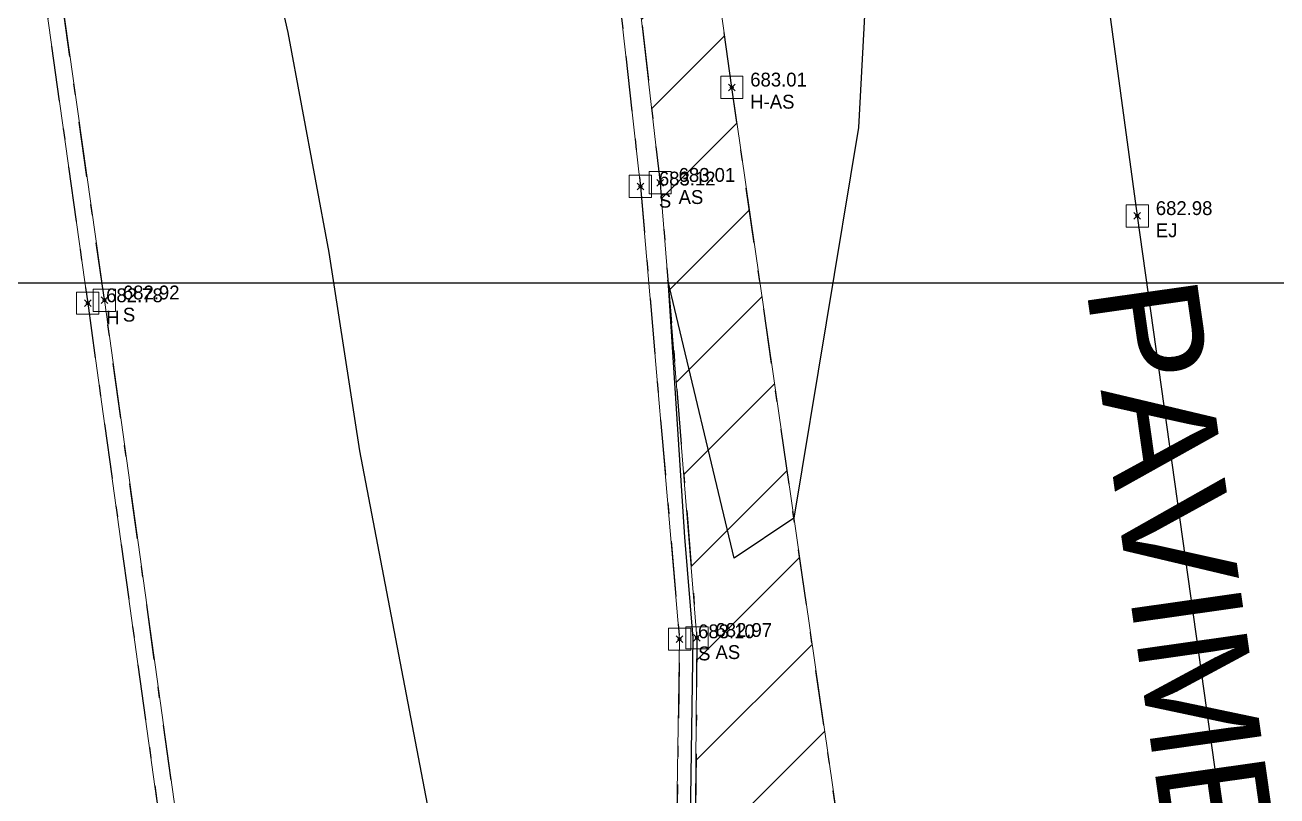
# Model space of a CAD drawing. Extents: x 350769 to 354978, y 6304672 to 6307963.
# Drawn here: x 352751.54 to 352762.85, y 6305795.36 to 6305802.33 of the extents above; entities that cross this region are included whole.
import ezdxf

# ---------------------------------------------------------------- set-up
doc = ezdxf.new("R2010")
doc.units = 0
doc.header["$PDMODE"] = 35
doc.header["$PDSIZE"] = 0.03
for name, pattern in [('4.0 - LO RECABARREN - DESNIVEL NUEVO$0$HIDDEN', [0.375, 0.25, -0.125]), ('CENTER', [50.8, 31.75, -6.35, 6.35, -6.35]), ('CONTINUOS', [0]), ('DASHED', [19.05, 12.7, -6.35]), ('JPG_DASHDOT', [1, 0.5, -0.25, 0, -0.25])]:
    doc.linetypes.add(name, pattern=pattern)
doc.layers.get('0').update_dxf_attribs({"linetype": 'CONTINUOUS'})
doc.layers.add('0_ASD_TOPOGRAFIA_ELEMENTOS', color=7, linetype='CONTINUOS', lineweight=5, true_color=0xbdbdbd)
for name, color, linetype in [('1-coordenadas', 8, 'CONTINUOUS'), ('1-PAVIMENTO', 161, 'CONTINUOUS'), ('1-SOLERA', 212, 'CONTINUOUS'), ('1-TEXTOS', 7, 'CONTINUOUS'), ('2-ACHURADO PAVIMENTO ASFALTICO 2', 233, 'CONTINUOUS'), ('3-PAVIMENTO EJE', 161, 'CENTER'), ('C-TINN', 5, 'CONTINUOUS'), ('C-TOPO-MINR', 8, 'CONTINUOUS'), ('TOP-URB-SOLERAS', 2, 'JPG_DASHDOT'), ('V-NODE-TEXT DIC 2012', 31, 'CONTINUOUS')]:
    doc.layers.add(name, color=color, linetype=linetype)
doc.styles.add('A', font='arial.ttf', dxfattribs={"height": 2})

# ---------------------------------------------------------------- blocks, each defined once
blk = doc.blocks.new('COORDENADAS')
at = {"layer": '1-coordenadas'}
blk.add_line((20, -400.625), (1420, -400.625), dxfattribs=at)
blk = doc.blocks.new('TOPOGRAFIA')
at = {"layer": '2-ACHURADO PAVIMENTO ASFALTICO 2', "lineweight": 0, "true_color": 0xbdbdbd}
h = blk.add_hatch(dxfattribs=at)
h.set_pattern_fill('ANSI31', color=9, scale=0.2)
h.set_pattern_definition([(45, (38000, -3000), (-0.449012806053, 0.449012806053), [])])
h.paths.add_polyline_path([(390760.171, 6302786.205), (390757.925, 6302801.764), (390756.322, 6302813.174), (390755.929, 6302812.228), (390756.685, 6302806.067), (390757.278, 6302800.903), (390757.611, 6302796.793), (390757.571, 6302791.91), (390757.228, 6302786.354), (390756.873, 6302782.058), (390755.478, 6302776.428), (390756.09, 6302771.418), (390758.03, 6302757.561), (390759.143, 6302769.879), (390761.216, 6302778.327)])
at = {"layer": '1-coordenadas', "color": 9, "linetype": '4.0 - LO RECABARREN - DESNIVEL NUEVO$0$HIDDEN', "lineweight": 0, "ltscale": 50, "true_color": 0xbdbdbd}
blk.add_line((390200, 6302800), (390900, 6302800), dxfattribs=at)
at = {"layer": '1-PAVIMENTO', "color": 9, "lineweight": 0, "true_color": 0xbdbdbd, "flags": 128}
for points in [[(390756.322, 6302813.174), (390755.929, 6302812.228), (390756.685, 6302806.067), (390757.278, 6302800.903), (390757.611, 6302796.793), (390757.571, 6302791.91), (390757.228, 6302786.354), (390756.873, 6302782.058), (390755.478, 6302776.428)], [(390757.925, 6302801.764), (390756.322, 6302813.174)], [(390750.71, 6302809.761), (390752.108, 6302799.816)], [(390760.171, 6302786.205), (390757.925, 6302801.764)], [(390752.108, 6302799.816), (390753.209, 6302791.887)]]:
    blk.add_lwpolyline(points, dxfattribs=at)
at = {"layer": '1-SOLERA', "color": 9, "lineweight": 0, "true_color": 0xbdbdbd, "flags": 128}
blk.add_lwpolyline([(390756.687, 6302782.083), (390755.521, 6302776.854), (390753.361, 6302791.912), (390752.259, 6302799.841), (390750.855, 6302809.772), (390749.511, 6302819.438, -0.317033), (390751.457, 6302821.647), (390753.467, 6302821.812)], format="xyb", dxfattribs=at)
blk.add_lwpolyline([(390755.106, 6302820.539), (390755.491, 6302817.889), (390756.144, 6302813.22), (390755.782, 6302812.227), (390756.521, 6302806.046), (390757.1, 6302800.87), (390757.454, 6302796.781), (390757.378, 6302791.857), (390757.08, 6302786.343), (390756.687, 6302782.083)], dxfattribs=at)
at = {"layer": '3-PAVIMENTO EJE', "color": 9, "true_color": 0xbdbdbd, "flags": 128}
blk.add_lwpolyline([(390722.792, 6303077.229), (390724.289, 6303066.731), (390725.815, 6303055.862), (390727.523, 6303043.664), (390728.71, 6303035.171), (390730.772, 6303020.621), (390733.157, 6303003.833), (390734.851, 6302991.376), (390735.796, 6302982.103), (390736.537, 6302968.615), (390736.887, 6302962.745), (390737.455, 6302952.754), (390738.144, 6302941.588), (390738.582, 6302936.984), (390739.544, 6302929.177), (390740.739, 6302920.559), (390741.944, 6302911.822), (390742.742, 6302905.996), (390744.495, 6302896.096), (390746.796, 6302885.698), (390749.027, 6302875.802), (390751.42, 6302865.048), (390753.615, 6302854.852), (390755.433, 6302844.35), (390756.929, 6302834.032), (390758.319, 6302823.649), (390760.085, 6302811.629), (390761.588, 6302800.603), (390763.267, 6302788.632)], dxfattribs=at)
at = {"layer": 'C-TINN', "color": 9, "linetype": 'Continuous', "lineweight": 0, "true_color": 0xbdbdbd}
for points, elevation in [([(390757.825, 6302801.664), (390757.825, 6302801.864), (390758.025, 6302801.864), (390758.025, 6302801.664), (390757.825, 6302801.664)], 683.01), ([(390757.178, 6302800.803), (390757.178, 6302801.003), (390757.378, 6302801.003), (390757.378, 6302800.803), (390757.178, 6302800.803)], 683.009), ([(390757, 6302800.77), (390757, 6302800.97), (390757.2, 6302800.97), (390757.2, 6302800.77), (390757, 6302800.77)], 683.115), ([(390761.488, 6302800.503), (390761.488, 6302800.703), (390761.688, 6302800.703), (390761.688, 6302800.503), (390761.488, 6302800.503)], 682.978), ([(390752.008, 6302799.716), (390752.008, 6302799.916), (390752.208, 6302799.916), (390752.208, 6302799.716), (390752.008, 6302799.716)], 682.783), ([(390752.159, 6302799.741), (390752.159, 6302799.941), (390752.359, 6302799.941), (390752.359, 6302799.741), (390752.159, 6302799.741)], 682.917), ([(390757.354, 6302796.681), (390757.354, 6302796.881), (390757.554, 6302796.881), (390757.554, 6302796.681), (390757.354, 6302796.681)], 683.104), ([(390757.511, 6302796.693), (390757.511, 6302796.893), (390757.711, 6302796.893), (390757.711, 6302796.693), (390757.511, 6302796.693)], 682.967)]:
    blk.add_lwpolyline(points, dxfattribs=dict(at, elevation=elevation))
for p in [(390757.925, 6302801.764, 683.01), (390757.278, 6302800.903, 683.009), (390757.1, 6302800.87, 683.115), (390761.588, 6302800.603, 682.978), (390752.108, 6302799.816, 682.783), (390752.259, 6302799.841, 682.917), (390757.454, 6302796.781, 683.104), (390757.611, 6302796.793, 682.967)]:
    blk.add_point(p, dxfattribs=at)
at = {"layer": 'C-TOPO-MINR', "color": 9, "linetype": 'Continuous', "lineweight": -3, "true_color": 0xbdbdbd, "elevation": 683}
blk.add_lwpolyline([(390759.468, 6302808.81), (390759.07, 6302801.401), (390758.486, 6302797.874), (390757.946, 6302797.511), (390757.349, 6302800.022), (390757.497, 6302797.702), (390757.573, 6302796.79), (390757.528, 6302793.711), (390757.491, 6302791.888), (390757.31, 6302789.376), (390757.127, 6302786.346), (390757.038, 6302785.479), (390756.689, 6302782.083), (390756.665, 6302781.982), (390756.655, 6302782.109), (390756.395, 6302785.663), (390755.857, 6302788.174), (390755.509, 6302791.883), (390755.367, 6302794.299), (390754.565, 6302798.483), (390754.288, 6302800.272), (390753.92, 6302802.259), (390752.451, 6302808.722)], dxfattribs=at)
at = {"layer": 'V-NODE-TEXT DIC 2012', "color": 9, "lineweight": 0, "true_color": 0xbdbdbd}
for p in [(390757.925, 6302801.764), (390757.278, 6302800.903), (390757.1, 6302800.87), (390761.588, 6302800.603), (390752.108, 6302799.816), (390752.259, 6302799.841), (390757.454, 6302796.781), (390757.611, 6302796.793)]:
    blk.add_point(p, dxfattribs=at)
at = {"layer": '1-TEXTOS', "color": 9, "lineweight": 0, "true_color": 0xbdbdbd, "style": 'A'}
blk.add_text('PAVIMENTO HORMIGON', height=1, rotation=278.0655, dxfattribs=at).set_placement((390761.125, 6302799.954))
at = {"layer": 'V-NODE-TEXT DIC 2012', "color": 9, "lineweight": 0, "true_color": 0xbdbdbd}
for s, p in [('683.01', (390758.092, 6302801.772)), ('H-AS', (390758.092, 6302801.572)), ('683.12', (390757.267, 6302800.878)), ('683.01', (390757.445, 6302800.911)), ('S', (390757.267, 6302800.678)), ('AS', (390757.445, 6302800.711)), ('682.98', (390761.755, 6302800.611)), ('EJ', (390761.755, 6302800.411)), ('682.92', (390752.426, 6302799.849)), ('682.78', (390752.275, 6302799.824)), ('H', (390752.275, 6302799.624)), ('S', (390752.426, 6302799.649)), ('682.97', (390757.778, 6302796.801)), ('683.10', (390757.621, 6302796.789)), ('S', (390757.621, 6302796.589)), ('AS', (390757.778, 6302796.601))]:
    blk.add_text(s, height=0.125, dxfattribs=at).set_placement(p)

msp = doc.modelspace()

# ---------------------------------------------------------------- linework, layer by layer
at = {"layer": 'TOP-URB-SOLERAS', "flags": 128}
msp.add_lwpolyline([(352756.687, 6305782.083), (352755.521, 6305776.854), (352753.361, 6305791.912), (352752.259, 6305799.841), (352750.855, 6305809.772), (352749.511, 6305819.438, -0.317033), (352751.457, 6305821.647), (352753.467, 6305821.812)], format="xyb", dxfattribs=at)
for points in [[(352755.106, 6305820.539), (352755.491, 6305817.889), (352756.144, 6305813.22), (352755.782, 6305812.227), (352756.521, 6305806.046), (352757.1, 6305800.87), (352757.454, 6305796.781), (352757.378, 6305791.857), (352757.08, 6305786.343), (352756.687, 6305782.083)], [(352756.322, 6305813.174), (352755.929, 6305812.228), (352756.685, 6305806.067), (352757.278, 6305800.903), (352757.611, 6305796.793), (352757.571, 6305791.91), (352757.228, 6305786.354), (352756.873, 6305782.058), (352755.478, 6305776.428)], [(352757.925, 6305801.764), (352756.322, 6305813.174)], [(352750.71, 6305809.761), (352752.108, 6305799.816)], [(352760.171, 6305786.205), (352757.925, 6305801.764)], [(352752.108, 6305799.816), (352753.209, 6305791.887)]]:
    msp.add_lwpolyline(points, dxfattribs=at)

# ---------------------------------------------------------------- block references
at = {"color": 252, "linetype": 'DASHED'}
msp.add_blockref('COORDENADAS', (352180, 6306200.625), dxfattribs=at)

# ---------------------------------------------------------------- texts
at = {"layer": '1-TEXTOS', "style": 'A'}
msp.add_text('PAVIMENTO HORMIGON', height=1, rotation=278.0655, dxfattribs=at).set_placement((352761.125, 6305799.954))

# ---------------------------------------------------------------- next in the draw order: block references
at = {"layer": '0_ASD_TOPOGRAFIA_ELEMENTOS', "color": 30, "true_color": 0xf26507}
msp.add_blockref('TOPOGRAFIA', (-38000, 3000), dxfattribs=at)

doc.saveas('drawing.dxf')
